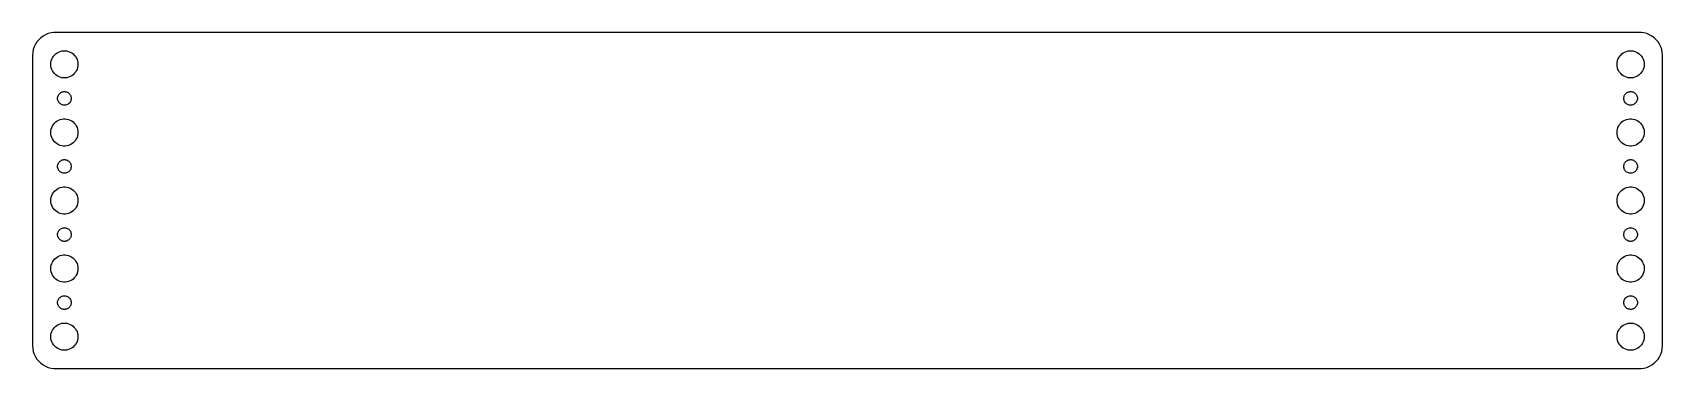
# Model space of a CAD drawing. Header units: metres. Extents: x -180 to 180, y -37 to 37.
import ezdxf

# ---------------------------------------------------------------- set-up
doc = ezdxf.new("R2010")
doc.units = ezdxf.units.M

msp = doc.modelspace()

# ---------------------------------------------------------------- linework, layer by layer
for p, q in [((-177.179, 36.2216), (-177.687, 35.8526)), ((-176.629, 36.5241), (-177.179, 36.2216)), ((-176.045, 36.7553), (-176.629, 36.5241)), ((-175.437, 36.9114), (-176.045, 36.7553)), ((-174.814, 36.9901), (-175.437, 36.9114)), ((174.814, 36.9901), (-174.814, 36.9901)), ((175.437, 36.9114), (174.814, 36.9901)), ((176.045, 36.7553), (175.437, 36.9114)), ((176.629, 36.5241), (176.045, 36.7553)), ((177.179, 36.2216), (176.629, 36.5241)), ((177.687, 35.8526), (177.179, 36.2216)), ((-179.461, 32.6267), (-179.5, 32)), ((-179.343, 33.2434), (-179.461, 32.6267)), ((-179.149, 33.8406), (-179.343, 33.2434)), ((-178.882, 34.4088), (-179.149, 33.8406)), ((-178.545, 34.9389), (-178.882, 34.4088)), ((-178.145, 35.4227), (-178.545, 34.9389)), ((-177.687, 35.8526), (-178.145, 35.4227)), ((-174.687, 32.0536), (-174.412, 32.3115)), ((-174.412, 32.3115), (-174.107, 32.533)), ((-174.107, 32.533), (-173.777, 32.7145)), ((-173.777, 32.7145), (-173.427, 32.8532)), ((-173.427, 32.8532), (-173.062, 32.9469)), ((-173.062, 32.9469), (-172.688, 32.9941)), ((-172.688, 32.9941), (-172.312, 32.9941)), ((-172.312, 32.9941), (-171.938, 32.9469)), ((-171.938, 32.9469), (-171.573, 32.8532)), ((-171.573, 32.8532), (-171.223, 32.7145)), ((-171.223, 32.7145), (-170.893, 32.533)), ((-170.893, 32.533), (-170.588, 32.3115)), ((-170.588, 32.3115), (-170.313, 32.0536)), ((170.313, 32.0536), (170.588, 32.3115)), ((170.588, 32.3115), (170.893, 32.533)), ((170.893, 32.533), (171.223, 32.7145)), ((171.223, 32.7145), (171.573, 32.8532)), ((171.573, 32.8532), (171.938, 32.9469)), ((171.938, 32.9469), (172.312, 32.9941)), ((172.312, 32.9941), (172.688, 32.9941)), ((172.688, 32.9941), (173.062, 32.9469)), ((173.062, 32.9469), (173.427, 32.8532)), ((173.427, 32.8532), (173.777, 32.7145)), ((173.777, 32.7145), (174.107, 32.533)), ((174.107, 32.533), (174.412, 32.3115)), ((174.412, 32.3115), (174.687, 32.0536)), ((178.145, 35.4227), (177.687, 35.8526)), ((178.545, 34.9389), (178.145, 35.4227)), ((178.882, 34.4088), (178.545, 34.9389)), ((179.149, 33.8406), (178.882, 34.4088)), ((179.343, 33.2434), (179.149, 33.8406)), ((179.461, 32.6267), (179.343, 33.2434)), ((179.5, 32), (179.461, 32.6267)), ((-179.5, 32), (-179.5, -32)), ((-175.5, 30), (-175.476, 30.376)), ((-175.476, 29.624), (-175.5, 30)), ((-175.476, 30.376), (-175.406, 30.7461)), ((-175.406, 29.2539), (-175.476, 29.624)), ((-175.406, 30.7461), (-175.289, 31.1044)), ((-175.289, 28.8956), (-175.406, 29.2539)), ((-175.289, 31.1044), (-175.129, 31.4453)), ((-175.129, 28.5547), (-175.289, 28.8956)), ((-175.129, 31.4453), (-174.927, 31.7634)), ((-174.927, 31.7634), (-174.687, 32.0536)), ((-170.313, 32.0536), (-170.073, 31.7634)), ((-170.073, 31.7634), (-169.871, 31.4453)), ((-169.871, 31.4453), (-169.711, 31.1044)), ((-169.711, 28.8956), (-169.871, 28.5547)), ((-169.711, 31.1044), (-169.594, 30.7461)), ((-169.594, 29.2539), (-169.711, 28.8956)), ((-169.594, 30.7461), (-169.524, 30.376)), ((-169.524, 29.624), (-169.594, 29.2539)), ((-169.524, 30.376), (-169.5, 30)), ((-169.5, 30), (-169.524, 29.624)), ((169.5, 30), (169.524, 30.376)), ((169.524, 29.624), (169.5, 30)), ((169.524, 30.376), (169.594, 30.7461)), ((169.594, 29.2539), (169.524, 29.624)), ((169.594, 30.7461), (169.711, 31.1044)), ((169.711, 28.8956), (169.594, 29.2539)), ((169.711, 31.1044), (169.871, 31.4453)), ((169.871, 28.5547), (169.711, 28.8956)), ((169.871, 31.4453), (170.073, 31.7634)), ((170.073, 31.7634), (170.313, 32.0536)), ((174.687, 32.0536), (174.927, 31.7634)), ((174.927, 31.7634), (175.129, 31.4453)), ((175.129, 31.4453), (175.289, 31.1044)), ((175.289, 28.8956), (175.129, 28.5547)), ((175.289, 31.1044), (175.406, 30.7461)), ((175.406, 29.2539), (175.289, 28.8956)), ((175.406, 30.7461), (175.476, 30.376)), ((175.476, 29.624), (175.406, 29.2539)), ((175.476, 30.376), (175.5, 30)), ((175.5, 30), (175.476, 29.624)), ((179.5, -32), (179.5, 32)), ((-174.927, 28.2366), (-175.129, 28.5547)), ((-174.687, 27.9464), (-174.927, 28.2366)), ((-174.412, 27.6884), (-174.687, 27.9464)), ((-174.107, 27.467), (-174.412, 27.6884)), ((-173.777, 27.2855), (-174.107, 27.467)), ((-173.427, 27.1468), (-173.777, 27.2855)), ((-173.062, 27.0531), (-173.427, 27.1468)), ((-172.688, 27.0059), (-173.062, 27.0531)), ((-172.312, 27.0059), (-172.688, 27.0059)), ((-171.938, 27.0531), (-172.312, 27.0059)), ((-171.573, 27.1468), (-171.938, 27.0531)), ((-171.223, 27.2855), (-171.573, 27.1468)), ((-170.893, 27.467), (-171.223, 27.2855)), ((-170.588, 27.6884), (-170.893, 27.467)), ((-170.313, 27.9464), (-170.588, 27.6884)), ((-170.073, 28.2366), (-170.313, 27.9464)), ((-169.871, 28.5547), (-170.073, 28.2366)), ((170.073, 28.2366), (169.871, 28.5547)), ((170.313, 27.9464), (170.073, 28.2366)), ((170.588, 27.6884), (170.313, 27.9464)), ((170.893, 27.467), (170.588, 27.6884)), ((171.223, 27.2855), (170.893, 27.467)), ((171.573, 27.1468), (171.223, 27.2855)), ((171.938, 27.0531), (171.573, 27.1468)), ((172.312, 27.0059), (171.938, 27.0531)), ((172.688, 27.0059), (172.312, 27.0059)), ((173.062, 27.0531), (172.688, 27.0059)), ((173.427, 27.1468), (173.062, 27.0531)), ((173.777, 27.2855), (173.427, 27.1468)), ((174.107, 27.467), (173.777, 27.2855)), ((174.412, 27.6884), (174.107, 27.467)), ((174.687, 27.9464), (174.412, 27.6884)), ((174.927, 28.2366), (174.687, 27.9464)), ((175.129, 28.5547), (174.927, 28.2366)), ((-174, 22.5), (-173.988, 22.688)), ((-173.988, 22.312), (-174, 22.5)), ((-173.988, 22.688), (-173.953, 22.873)), ((-173.953, 22.127), (-173.988, 22.312)), ((-173.953, 22.873), (-173.895, 23.0522)), ((-173.895, 21.9478), (-173.953, 22.127)), ((-173.895, 23.0522), (-173.814, 23.2226)), ((-173.814, 21.7774), (-173.895, 21.9478)), ((-173.814, 23.2226), (-173.714, 23.3817)), ((-173.714, 21.6183), (-173.814, 21.7774)), ((-173.714, 23.3817), (-173.593, 23.5268)), ((-173.593, 21.4732), (-173.714, 21.6183)), ((-173.593, 23.5268), (-173.456, 23.6558)), ((-173.456, 23.6558), (-173.304, 23.7665)), ((-173.304, 23.7665), (-173.139, 23.8572)), ((-173.139, 23.8572), (-172.964, 23.9266)), ((-172.964, 23.9266), (-172.781, 23.9734)), ((-172.781, 23.9734), (-172.594, 23.997)), ((-172.594, 23.997), (-172.406, 23.997)), ((-172.406, 23.997), (-172.219, 23.9734)), ((-172.219, 23.9734), (-172.036, 23.9266)), ((-172.036, 23.9266), (-171.861, 23.8572)), ((-171.861, 23.8572), (-171.696, 23.7665)), ((-171.696, 23.7665), (-171.544, 23.6558)), ((-171.544, 23.6558), (-171.407, 23.5268)), ((-171.407, 23.5268), (-171.286, 23.3817)), ((-171.286, 21.6183), (-171.407, 21.4732)), ((-171.286, 23.3817), (-171.186, 23.2226)), ((-171.186, 21.7774), (-171.286, 21.6183)), ((-171.186, 23.2226), (-171.105, 23.0522)), ((-171.105, 21.9478), (-171.186, 21.7774)), ((-171.105, 23.0522), (-171.047, 22.873)), ((-171.047, 22.127), (-171.105, 21.9478)), ((-171.047, 22.873), (-171.012, 22.688)), ((-171.012, 22.312), (-171.047, 22.127)), ((-171.012, 22.688), (-171, 22.5)), ((-171, 22.5), (-171.012, 22.312)), ((171, 22.5), (171.012, 22.688)), ((171.012, 22.312), (171, 22.5)), ((171.012, 22.688), (171.047, 22.873)), ((171.047, 22.127), (171.012, 22.312)), ((171.047, 22.873), (171.105, 23.0522)), ((171.105, 21.9478), (171.047, 22.127)), ((171.105, 23.0522), (171.186, 23.2226)), ((171.186, 21.7774), (171.105, 21.9478)), ((171.186, 23.2226), (171.286, 23.3817)), ((171.286, 21.6183), (171.186, 21.7774)), ((171.286, 23.3817), (171.407, 23.5268)), ((171.407, 21.4732), (171.286, 21.6183)), ((171.407, 23.5268), (171.544, 23.6558)), ((171.544, 23.6558), (171.696, 23.7665)), ((171.696, 23.7665), (171.861, 23.8572)), ((171.861, 23.8572), (172.036, 23.9266)), ((172.036, 23.9266), (172.219, 23.9734)), ((172.219, 23.9734), (172.406, 23.997)), ((172.406, 23.997), (172.594, 23.997)), ((172.594, 23.997), (172.781, 23.9734)), ((172.781, 23.9734), (172.964, 23.9266)), ((172.964, 23.9266), (173.139, 23.8572)), ((173.139, 23.8572), (173.304, 23.7665)), ((173.304, 23.7665), (173.456, 23.6558)), ((173.456, 23.6558), (173.593, 23.5268)), ((173.593, 23.5268), (173.714, 23.3817)), ((173.714, 21.6183), (173.593, 21.4732)), ((173.714, 23.3817), (173.814, 23.2226)), ((173.814, 21.7774), (173.714, 21.6183)), ((173.814, 23.2226), (173.895, 23.0522)), ((173.895, 21.9478), (173.814, 21.7774)), ((173.895, 23.0522), (173.953, 22.873)), ((173.953, 22.127), (173.895, 21.9478)), ((173.953, 22.873), (173.988, 22.688)), ((173.988, 22.312), (173.953, 22.127)), ((173.988, 22.688), (174, 22.5)), ((174, 22.5), (173.988, 22.312)), ((-173.456, 21.3442), (-173.593, 21.4732)), ((-173.304, 21.2335), (-173.456, 21.3442)), ((-173.139, 21.1427), (-173.304, 21.2335)), ((-172.964, 21.0734), (-173.139, 21.1427)), ((-173.062, 17.9469), (-172.688, 17.9941)), ((-172.781, 21.0266), (-172.964, 21.0734)), ((-172.594, 21.003), (-172.781, 21.0266)), ((-172.688, 17.9941), (-172.312, 17.9941)), ((-172.406, 21.003), (-172.594, 21.003)), ((-172.219, 21.0266), (-172.406, 21.003)), ((-172.312, 17.9941), (-171.938, 17.9469)), ((-172.036, 21.0734), (-172.219, 21.0266)), ((-171.861, 21.1427), (-172.036, 21.0734)), ((-171.696, 21.2335), (-171.861, 21.1427)), ((-171.544, 21.3442), (-171.696, 21.2335)), ((-171.407, 21.4732), (-171.544, 21.3442)), ((171.544, 21.3442), (171.407, 21.4732)), ((171.696, 21.2335), (171.544, 21.3442)), ((171.861, 21.1427), (171.696, 21.2335)), ((172.036, 21.0734), (171.861, 21.1427)), ((171.938, 17.9469), (172.312, 17.9941)), ((172.219, 21.0266), (172.036, 21.0734)), ((172.406, 21.003), (172.219, 21.0266)), ((172.312, 17.9941), (172.688, 17.9941)), ((172.594, 21.003), (172.406, 21.003)), ((172.781, 21.0266), (172.594, 21.003)), ((172.688, 17.9941), (173.062, 17.9469)), ((172.964, 21.0734), (172.781, 21.0266)), ((173.139, 21.1427), (172.964, 21.0734)), ((173.304, 21.2335), (173.139, 21.1427)), ((173.456, 21.3442), (173.304, 21.2335)), ((173.593, 21.4732), (173.456, 21.3442)), ((-175.5, 15), (-175.476, 15.376)), ((-175.476, 14.624), (-175.5, 15)), ((-175.476, 15.376), (-175.406, 15.7461)), ((-175.406, 14.2539), (-175.476, 14.624)), ((-175.406, 15.7461), (-175.289, 16.1044)), ((-175.289, 16.1044), (-175.129, 16.4453)), ((-175.129, 16.4453), (-174.927, 16.7634)), ((-174.927, 16.7634), (-174.687, 17.0536)), ((-174.687, 17.0536), (-174.412, 17.3115)), ((-174.412, 17.3115), (-174.107, 17.533)), ((-174.107, 17.533), (-173.777, 17.7145)), ((-173.777, 17.7145), (-173.427, 17.8532)), ((-173.427, 17.8532), (-173.062, 17.9469)), ((-171.938, 17.9469), (-171.573, 17.8532)), ((-171.573, 17.8532), (-171.223, 17.7145)), ((-171.223, 17.7145), (-170.893, 17.533)), ((-170.893, 17.533), (-170.588, 17.3115)), ((-170.588, 17.3115), (-170.313, 17.0536)), ((-170.313, 17.0536), (-170.073, 16.7634)), ((-170.073, 16.7634), (-169.871, 16.4453)), ((-169.871, 16.4453), (-169.711, 16.1044)), ((-169.711, 16.1044), (-169.594, 15.7461)), ((-169.594, 15.7461), (-169.524, 15.376)), ((-169.524, 14.624), (-169.594, 14.2539)), ((-169.524, 15.376), (-169.5, 15)), ((-169.5, 15), (-169.524, 14.624)), ((169.5, 15), (169.524, 15.376)), ((169.524, 14.624), (169.5, 15)), ((169.524, 15.376), (169.594, 15.7461)), ((169.594, 14.2539), (169.524, 14.624)), ((169.594, 15.7461), (169.711, 16.1044)), ((169.711, 16.1044), (169.871, 16.4453)), ((169.871, 16.4453), (170.073, 16.7634)), ((170.073, 16.7634), (170.313, 17.0536)), ((170.313, 17.0536), (170.588, 17.3115)), ((170.588, 17.3115), (170.893, 17.533)), ((170.893, 17.533), (171.223, 17.7145)), ((171.223, 17.7145), (171.573, 17.8532)), ((171.573, 17.8532), (171.938, 17.9469)), ((173.062, 17.9469), (173.427, 17.8532)), ((173.427, 17.8532), (173.777, 17.7145)), ((173.777, 17.7145), (174.107, 17.533)), ((174.107, 17.533), (174.412, 17.3115)), ((174.412, 17.3115), (174.687, 17.0536)), ((174.687, 17.0536), (174.927, 16.7634)), ((174.927, 16.7634), (175.129, 16.4453)), ((175.129, 16.4453), (175.289, 16.1044)), ((175.289, 16.1044), (175.406, 15.7461)), ((175.406, 15.7461), (175.476, 15.376)), ((175.476, 14.624), (175.406, 14.2539)), ((175.476, 15.376), (175.5, 15)), ((175.5, 15), (175.476, 14.624)), ((-175.289, 13.8956), (-175.406, 14.2539)), ((-175.129, 13.5547), (-175.289, 13.8956)), ((-174.927, 13.2366), (-175.129, 13.5547)), ((-174.687, 12.9464), (-174.927, 13.2366)), ((-174.412, 12.6884), (-174.687, 12.9464)), ((-174.107, 12.467), (-174.412, 12.6884)), ((-173.777, 12.2855), (-174.107, 12.467)), ((-173.427, 12.1468), (-173.777, 12.2855)), ((-173.062, 12.0531), (-173.427, 12.1468)), ((-172.688, 12.0059), (-173.062, 12.0531)), ((-172.312, 12.0059), (-172.688, 12.0059)), ((-171.938, 12.0531), (-172.312, 12.0059)), ((-171.573, 12.1468), (-171.938, 12.0531)), ((-171.223, 12.2855), (-171.573, 12.1468)), ((-170.893, 12.467), (-171.223, 12.2855)), ((-170.588, 12.6884), (-170.893, 12.467)), ((-170.313, 12.9464), (-170.588, 12.6884)), ((-170.073, 13.2366), (-170.313, 12.9464)), ((-169.871, 13.5547), (-170.073, 13.2366)), ((-169.711, 13.8956), (-169.871, 13.5547)), ((-169.594, 14.2539), (-169.711, 13.8956)), ((169.711, 13.8956), (169.594, 14.2539)), ((169.871, 13.5547), (169.711, 13.8956)), ((170.073, 13.2366), (169.871, 13.5547)), ((170.313, 12.9464), (170.073, 13.2366)), ((170.588, 12.6884), (170.313, 12.9464)), ((170.893, 12.467), (170.588, 12.6884)), ((171.223, 12.2855), (170.893, 12.467)), ((171.573, 12.1468), (171.223, 12.2855)), ((171.938, 12.0531), (171.573, 12.1468)), ((172.312, 12.0059), (171.938, 12.0531)), ((172.688, 12.0059), (172.312, 12.0059)), ((173.062, 12.0531), (172.688, 12.0059)), ((173.427, 12.1468), (173.062, 12.0531)), ((173.777, 12.2855), (173.427, 12.1468)), ((174.107, 12.467), (173.777, 12.2855)), ((174.412, 12.6884), (174.107, 12.467)), ((174.687, 12.9464), (174.412, 12.6884)), ((174.927, 13.2366), (174.687, 12.9464)), ((175.129, 13.5547), (174.927, 13.2366)), ((175.289, 13.8956), (175.129, 13.5547)), ((175.406, 14.2539), (175.289, 13.8956)), ((-174, 7.5), (-173.988, 7.68799)), ((-173.988, 7.312), (-174, 7.5)), ((-173.988, 7.68799), (-173.953, 7.87303)), ((-173.953, 7.12695), (-173.988, 7.312)), ((-173.953, 7.87303), (-173.895, 8.05219)), ((-173.895, 8.05219), (-173.814, 8.22263)), ((-173.814, 8.22263), (-173.714, 8.38167)), ((-173.714, 8.38167), (-173.593, 8.52681)), ((-173.593, 8.52681), (-173.456, 8.65576)), ((-173.456, 8.65576), (-173.304, 8.76648)), ((-173.304, 8.76648), (-173.139, 8.85724)), ((-173.139, 8.85724), (-172.964, 8.92657)), ((-172.964, 8.92657), (-172.781, 8.97342)), ((-172.781, 8.97342), (-172.594, 8.99704)), ((-172.594, 8.99704), (-172.406, 8.99704)), ((-172.406, 8.99704), (-172.219, 8.97342)), ((-172.219, 8.97342), (-172.036, 8.92657)), ((-172.036, 8.92657), (-171.861, 8.85724)), ((-171.861, 8.85724), (-171.696, 8.76648)), ((-171.696, 8.76648), (-171.544, 8.65576)), ((-171.544, 8.65576), (-171.407, 8.52681)), ((-171.407, 8.52681), (-171.286, 8.38167)), ((-171.286, 8.38167), (-171.186, 8.22263)), ((-171.186, 8.22263), (-171.105, 8.05219)), ((-171.105, 8.05219), (-171.047, 7.87303)), ((-171.047, 7.87303), (-171.012, 7.68799)), ((-171.012, 7.312), (-171.047, 7.12695)), ((-171.012, 7.68799), (-171, 7.5)), ((-171, 7.5), (-171.012, 7.312)), ((171, 7.5), (171.012, 7.68799)), ((171.012, 7.312), (171, 7.5)), ((171.012, 7.68799), (171.047, 7.87303)), ((171.047, 7.12695), (171.012, 7.312)), ((171.047, 7.87303), (171.105, 8.05219)), ((171.105, 8.05219), (171.186, 8.22263)), ((171.186, 8.22263), (171.286, 8.38167)), ((171.286, 8.38167), (171.407, 8.52681)), ((171.407, 8.52681), (171.544, 8.65576)), ((171.544, 8.65576), (171.696, 8.76648)), ((171.696, 8.76648), (171.861, 8.85724)), ((171.861, 8.85724), (172.036, 8.92657)), ((172.036, 8.92657), (172.219, 8.97342)), ((172.219, 8.97342), (172.406, 8.99704)), ((172.406, 8.99704), (172.594, 8.99704)), ((172.594, 8.99704), (172.781, 8.97342)), ((172.781, 8.97342), (172.964, 8.92657)), ((172.964, 8.92657), (173.139, 8.85724)), ((173.139, 8.85724), (173.304, 8.76648)), ((173.304, 8.76648), (173.456, 8.65576)), ((173.456, 8.65576), (173.593, 8.52681)), ((173.593, 8.52681), (173.714, 8.38167)), ((173.714, 8.38167), (173.814, 8.22263)), ((173.814, 8.22263), (173.895, 8.05219)), ((173.895, 8.05219), (173.953, 7.87303)), ((173.953, 7.87303), (173.988, 7.68799)), ((173.988, 7.312), (173.953, 7.12695)), ((173.988, 7.68799), (174, 7.5)), ((174, 7.5), (173.988, 7.312)), ((-173.895, 6.9478), (-173.953, 7.12695)), ((-173.814, 6.77736), (-173.895, 6.9478)), ((-173.714, 6.61832), (-173.814, 6.77736)), ((-173.593, 6.47318), (-173.714, 6.61832)), ((-173.456, 6.34422), (-173.593, 6.47318)), ((-173.304, 6.23351), (-173.456, 6.34422)), ((-173.139, 6.14275), (-173.304, 6.23351)), ((-172.964, 6.07341), (-173.139, 6.14275)), ((-172.781, 6.02657), (-172.964, 6.07341)), ((-172.594, 6.00294), (-172.781, 6.02657)), ((-172.406, 6.00294), (-172.594, 6.00294)), ((-172.219, 6.02657), (-172.406, 6.00294)), ((-172.036, 6.07341), (-172.219, 6.02657)), ((-171.861, 6.14275), (-172.036, 6.07341)), ((-171.696, 6.23351), (-171.861, 6.14275)), ((-171.544, 6.34422), (-171.696, 6.23351)), ((-171.407, 6.47318), (-171.544, 6.34422)), ((-171.286, 6.61832), (-171.407, 6.47318)), ((-171.186, 6.77736), (-171.286, 6.61832)), ((-171.105, 6.9478), (-171.186, 6.77736)), ((-171.047, 7.12695), (-171.105, 6.9478)), ((171.105, 6.9478), (171.047, 7.12695)), ((171.186, 6.77736), (171.105, 6.9478)), ((171.286, 6.61832), (171.186, 6.77736)), ((171.407, 6.47318), (171.286, 6.61832)), ((171.544, 6.34422), (171.407, 6.47318)), ((171.696, 6.23351), (171.544, 6.34422)), ((171.861, 6.14275), (171.696, 6.23351)), ((172.036, 6.07341), (171.861, 6.14275)), ((172.219, 6.02657), (172.036, 6.07341)), ((172.406, 6.00294), (172.219, 6.02657)), ((172.594, 6.00294), (172.406, 6.00294)), ((172.781, 6.02657), (172.594, 6.00294)), ((172.964, 6.07341), (172.781, 6.02657)), ((173.139, 6.14275), (172.964, 6.07341)), ((173.304, 6.23351), (173.139, 6.14275)), ((173.456, 6.34422), (173.304, 6.23351)), ((173.593, 6.47318), (173.456, 6.34422)), ((173.714, 6.61832), (173.593, 6.47318)), ((173.814, 6.77736), (173.714, 6.61832)), ((173.895, 6.9478), (173.814, 6.77736)), ((173.953, 7.12695), (173.895, 6.9478)), ((-175.5, 0), (-175.476, 0.37599)), ((-175.476, -0.37599), (-175.5, 0)), ((-175.476, 0.37599), (-175.406, 0.74606)), ((-175.406, 0.74606), (-175.289, 1.10437)), ((-175.289, 1.10437), (-175.129, 1.44525)), ((-175.129, 1.44525), (-174.927, 1.76335)), ((-174.927, 1.76335), (-174.687, 2.05363)), ((-174.687, 2.05363), (-174.412, 2.31154)), ((-174.412, 2.31154), (-174.107, 2.53297)), ((-174.107, 2.53297), (-173.777, 2.71448)), ((-173.777, 2.71448), (-173.427, 2.85316)), ((-173.427, 2.85316), (-173.062, 2.94685)), ((-173.062, 2.94685), (-172.688, 2.99408)), ((-172.688, 2.99408), (-172.312, 2.99408)), ((-172.312, 2.99408), (-171.938, 2.94685)), ((-171.938, 2.94685), (-171.573, 2.85316)), ((-171.573, 2.85316), (-171.223, 2.71448)), ((-171.223, 2.71448), (-170.893, 2.53297)), ((-170.893, 2.53297), (-170.588, 2.31154)), ((-170.588, 2.31154), (-170.313, 2.05363)), ((-170.313, 2.05363), (-170.073, 1.76335)), ((-170.073, 1.76335), (-169.871, 1.44525)), ((-169.871, 1.44525), (-169.711, 1.10437)), ((-169.711, 1.10437), (-169.594, 0.74606)), ((-169.594, 0.74606), (-169.524, 0.37599)), ((-169.524, 0.37599), (-169.5, 0)), ((-169.5, 0), (-169.524, -0.37599)), ((169.5, 0), (169.524, 0.37599)), ((169.524, -0.37599), (169.5, 0)), ((169.524, 0.37599), (169.594, 0.74606)), ((169.594, 0.74606), (169.711, 1.10437)), ((169.711, 1.10437), (169.871, 1.44525)), ((169.871, 1.44525), (170.073, 1.76335)), ((170.073, 1.76335), (170.313, 2.05363)), ((170.313, 2.05363), (170.588, 2.31154)), ((170.588, 2.31154), (170.893, 2.53297)), ((170.893, 2.53297), (171.223, 2.71448)), ((171.223, 2.71448), (171.573, 2.85316)), ((171.573, 2.85316), (171.938, 2.94685)), ((171.938, 2.94685), (172.312, 2.99408)), ((172.312, 2.99408), (172.688, 2.99408)), ((172.688, 2.99408), (173.062, 2.94685)), ((173.062, 2.94685), (173.427, 2.85316)), ((173.427, 2.85316), (173.777, 2.71448)), ((173.777, 2.71448), (174.107, 2.53297)), ((174.107, 2.53297), (174.412, 2.31154)), ((174.412, 2.31154), (174.687, 2.05363)), ((174.687, 2.05363), (174.927, 1.76335)), ((174.927, 1.76335), (175.129, 1.44525)), ((175.129, 1.44525), (175.289, 1.10437)), ((175.289, 1.10437), (175.406, 0.74606)), ((175.406, 0.74606), (175.476, 0.37599)), ((175.476, 0.37599), (175.5, 0)), ((175.5, 0), (175.476, -0.37599)), ((-175.406, -0.74606), (-175.476, -0.37599)), ((-175.289, -1.10437), (-175.406, -0.74606)), ((-175.129, -1.44525), (-175.289, -1.10437)), ((-174.927, -1.76335), (-175.129, -1.44525)), ((-174.687, -2.05363), (-174.927, -1.76335)), ((-174.412, -2.31154), (-174.687, -2.05363)), ((-174.107, -2.53297), (-174.412, -2.31154)), ((-173.777, -2.71448), (-174.107, -2.53297)), ((-173.427, -2.85316), (-173.777, -2.71448)), ((-173.062, -2.94685), (-173.427, -2.85316)), ((-172.688, -2.99408), (-173.062, -2.94685)), ((-172.312, -2.99408), (-172.688, -2.99408)), ((-171.938, -2.94685), (-172.312, -2.99408)), ((-171.573, -2.85316), (-171.938, -2.94685)), ((-171.223, -2.71448), (-171.573, -2.85316)), ((-170.893, -2.53297), (-171.223, -2.71448)), ((-170.588, -2.31154), (-170.893, -2.53297)), ((-170.313, -2.05363), (-170.588, -2.31154)), ((-170.073, -1.76335), (-170.313, -2.05363)), ((-169.871, -1.44525), (-170.073, -1.76335)), ((-169.711, -1.10437), (-169.871, -1.44525)), ((-169.594, -0.74606), (-169.711, -1.10437)), ((-169.524, -0.37599), (-169.594, -0.74606)), ((169.594, -0.74606), (169.524, -0.37599)), ((169.711, -1.10437), (169.594, -0.74606)), ((169.871, -1.44525), (169.711, -1.10437)), ((170.073, -1.76335), (169.871, -1.44525)), ((170.313, -2.05363), (170.073, -1.76335)), ((170.588, -2.31154), (170.313, -2.05363)), ((170.893, -2.53297), (170.588, -2.31154)), ((171.223, -2.71448), (170.893, -2.53297)), ((171.573, -2.85316), (171.223, -2.71448)), ((171.938, -2.94685), (171.573, -2.85316)), ((172.312, -2.99408), (171.938, -2.94685)), ((172.688, -2.99408), (172.312, -2.99408)), ((173.062, -2.94685), (172.688, -2.99408)), ((173.427, -2.85316), (173.062, -2.94685)), ((173.777, -2.71448), (173.427, -2.85316)), ((174.107, -2.53297), (173.777, -2.71448)), ((174.412, -2.31154), (174.107, -2.53297)), ((174.687, -2.05363), (174.412, -2.31154)), ((174.927, -1.76335), (174.687, -2.05363)), ((175.129, -1.44525), (174.927, -1.76335)), ((175.289, -1.10437), (175.129, -1.44525)), ((175.406, -0.74606), (175.289, -1.10437)), ((175.476, -0.37599), (175.406, -0.74606)), ((-173.988, -7.312), (-173.953, -7.12695)), ((-173.953, -7.12695), (-173.895, -6.9478)), ((-173.895, -6.9478), (-173.814, -6.77736)), ((-173.814, -6.77736), (-173.714, -6.61832)), ((-173.714, -6.61832), (-173.593, -6.47318)), ((-173.593, -6.47318), (-173.456, -6.34422)), ((-173.456, -6.34422), (-173.304, -6.23351)), ((-173.304, -6.23351), (-173.139, -6.14275)), ((-173.139, -6.14275), (-172.964, -6.07341)), ((-172.964, -6.07341), (-172.781, -6.02657)), ((-172.781, -6.02657), (-172.594, -6.00294)), ((-172.594, -6.00294), (-172.406, -6.00294)), ((-172.406, -6.00294), (-172.219, -6.02657)), ((-172.219, -6.02657), (-172.036, -6.07341)), ((-172.036, -6.07341), (-171.861, -6.14275)), ((-171.861, -6.14275), (-171.696, -6.23351)), ((-171.696, -6.23351), (-171.544, -6.34422)), ((-171.544, -6.34422), (-171.407, -6.47318)), ((-171.407, -6.47318), (-171.286, -6.61832)), ((-171.286, -6.61832), (-171.186, -6.77736)), ((-171.186, -6.77736), (-171.105, -6.9478)), ((-171.105, -6.9478), (-171.047, -7.12695)), ((-171.047, -7.12695), (-171.012, -7.312)), ((171.012, -7.312), (171.047, -7.12695)), ((171.047, -7.12695), (171.105, -6.9478)), ((171.105, -6.9478), (171.186, -6.77736)), ((171.186, -6.77736), (171.286, -6.61832)), ((171.286, -6.61832), (171.407, -6.47318)), ((171.407, -6.47318), (171.544, -6.34422)), ((171.544, -6.34422), (171.696, -6.23351)), ((171.696, -6.23351), (171.861, -6.14275)), ((171.861, -6.14275), (172.036, -6.07341)), ((172.036, -6.07341), (172.219, -6.02657)), ((172.219, -6.02657), (172.406, -6.00294)), ((172.406, -6.00294), (172.594, -6.00294)), ((172.594, -6.00294), (172.781, -6.02657)), ((172.781, -6.02657), (172.964, -6.07341)), ((172.964, -6.07341), (173.139, -6.14275)), ((173.139, -6.14275), (173.304, -6.23351)), ((173.304, -6.23351), (173.456, -6.34422)), ((173.456, -6.34422), (173.593, -6.47318)), ((173.593, -6.47318), (173.714, -6.61832)), ((173.714, -6.61832), (173.814, -6.77736)), ((173.814, -6.77736), (173.895, -6.9478)), ((173.895, -6.9478), (173.953, -7.12695)), ((173.953, -7.12695), (173.988, -7.312)), ((-174, -7.5), (-173.988, -7.312)), ((-173.988, -7.68799), (-174, -7.5)), ((-173.953, -7.87303), (-173.988, -7.68799)), ((-173.895, -8.05219), (-173.953, -7.87303)), ((-173.814, -8.22263), (-173.895, -8.05219)), ((-173.714, -8.38167), (-173.814, -8.22263)), ((-173.593, -8.52681), (-173.714, -8.38167)), ((-173.456, -8.65576), (-173.593, -8.52681)), ((-173.304, -8.76648), (-173.456, -8.65576)), ((-173.139, -8.85724), (-173.304, -8.76648)), ((-172.964, -8.92657), (-173.139, -8.85724)), ((-172.781, -8.97342), (-172.964, -8.92657)), ((-172.594, -8.99704), (-172.781, -8.97342)), ((-172.406, -8.99704), (-172.594, -8.99704)), ((-172.219, -8.97342), (-172.406, -8.99704)), ((-172.036, -8.92657), (-172.219, -8.97342)), ((-171.861, -8.85724), (-172.036, -8.92657)), ((-171.696, -8.76648), (-171.861, -8.85724)), ((-171.544, -8.65576), (-171.696, -8.76648)), ((-171.407, -8.52681), (-171.544, -8.65576)), ((-171.286, -8.38167), (-171.407, -8.52681)), ((-171.186, -8.22263), (-171.286, -8.38167)), ((-171.105, -8.05219), (-171.186, -8.22263)), ((-171.047, -7.87303), (-171.105, -8.05219)), ((-171.012, -7.68799), (-171.047, -7.87303)), ((-171.012, -7.312), (-171, -7.5)), ((-171, -7.5), (-171.012, -7.68799)), ((171, -7.5), (171.012, -7.312)), ((171.012, -7.68799), (171, -7.5)), ((171.047, -7.87303), (171.012, -7.68799)), ((171.105, -8.05219), (171.047, -7.87303)), ((171.186, -8.22263), (171.105, -8.05219)), ((171.286, -8.38167), (171.186, -8.22263)), ((171.407, -8.52681), (171.286, -8.38167)), ((171.544, -8.65576), (171.407, -8.52681)), ((171.696, -8.76648), (171.544, -8.65576)), ((171.861, -8.85724), (171.696, -8.76648)), ((172.036, -8.92657), (171.861, -8.85724)), ((172.219, -8.97342), (172.036, -8.92657)), ((172.406, -8.99704), (172.219, -8.97342)), ((172.594, -8.99704), (172.406, -8.99704)), ((172.781, -8.97342), (172.594, -8.99704)), ((172.964, -8.92657), (172.781, -8.97342)), ((173.139, -8.85724), (172.964, -8.92657)), ((173.304, -8.76648), (173.139, -8.85724)), ((173.456, -8.65576), (173.304, -8.76648)), ((173.593, -8.52681), (173.456, -8.65576)), ((173.714, -8.38167), (173.593, -8.52681)), ((173.814, -8.22263), (173.714, -8.38167)), ((173.895, -8.05219), (173.814, -8.22263)), ((173.953, -7.87303), (173.895, -8.05219)), ((173.988, -7.68799), (173.953, -7.87303)), ((173.988, -7.312), (174, -7.5)), ((174, -7.5), (173.988, -7.68799)), ((-175.476, -14.624), (-175.406, -14.2539)), ((-175.406, -14.2539), (-175.289, -13.8956)), ((-175.289, -13.8956), (-175.129, -13.5547)), ((-175.129, -13.5547), (-174.927, -13.2366)), ((-174.927, -13.2366), (-174.687, -12.9464)), ((-174.687, -12.9464), (-174.412, -12.6884)), ((-174.412, -12.6884), (-174.107, -12.467)), ((-174.107, -12.467), (-173.777, -12.2855)), ((-173.777, -12.2855), (-173.427, -12.1468)), ((-173.427, -12.1468), (-173.062, -12.0531)), ((-173.062, -12.0531), (-172.688, -12.0059)), ((-172.688, -12.0059), (-172.312, -12.0059)), ((-172.312, -12.0059), (-171.938, -12.0531)), ((-171.938, -12.0531), (-171.573, -12.1468)), ((-171.573, -12.1468), (-171.223, -12.2855)), ((-171.223, -12.2855), (-170.893, -12.467)), ((-170.893, -12.467), (-170.588, -12.6884)), ((-170.588, -12.6884), (-170.313, -12.9464)), ((-170.313, -12.9464), (-170.073, -13.2366)), ((-170.073, -13.2366), (-169.871, -13.5547)), ((-169.871, -13.5547), (-169.711, -13.8956)), ((-169.711, -13.8956), (-169.594, -14.2539)), ((-169.594, -14.2539), (-169.524, -14.624)), ((169.524, -14.624), (169.594, -14.2539)), ((169.594, -14.2539), (169.711, -13.8956)), ((169.711, -13.8956), (169.871, -13.5547)), ((169.871, -13.5547), (170.073, -13.2366)), ((170.073, -13.2366), (170.313, -12.9464)), ((170.313, -12.9464), (170.588, -12.6884)), ((170.588, -12.6884), (170.893, -12.467)), ((170.893, -12.467), (171.223, -12.2855)), ((171.223, -12.2855), (171.573, -12.1468)), ((171.573, -12.1468), (171.938, -12.0531)), ((171.938, -12.0531), (172.312, -12.0059)), ((172.312, -12.0059), (172.688, -12.0059)), ((172.688, -12.0059), (173.062, -12.0531)), ((173.062, -12.0531), (173.427, -12.1468)), ((173.427, -12.1468), (173.777, -12.2855)), ((173.777, -12.2855), (174.107, -12.467)), ((174.107, -12.467), (174.412, -12.6884)), ((174.412, -12.6884), (174.687, -12.9464)), ((174.687, -12.9464), (174.927, -13.2366)), ((174.927, -13.2366), (175.129, -13.5547)), ((175.129, -13.5547), (175.289, -13.8956)), ((175.289, -13.8956), (175.406, -14.2539)), ((175.406, -14.2539), (175.476, -14.624)), ((-175.5, -15), (-175.476, -14.624)), ((-175.476, -15.376), (-175.5, -15)), ((-175.406, -15.7461), (-175.476, -15.376)), ((-175.289, -16.1044), (-175.406, -15.7461)), ((-175.129, -16.4453), (-175.289, -16.1044)), ((-174.927, -16.7634), (-175.129, -16.4453)), ((-174.687, -17.0536), (-174.927, -16.7634)), ((-174.412, -17.3115), (-174.687, -17.0536)), ((-174.107, -17.533), (-174.412, -17.3115)), ((-173.777, -17.7145), (-174.107, -17.533)), ((-173.427, -17.8532), (-173.777, -17.7145)), ((-173.062, -17.9469), (-173.427, -17.8532)), ((-172.688, -17.9941), (-173.062, -17.9469)), ((-171.938, -17.9469), (-172.312, -17.9941)), ((-171.573, -17.8532), (-171.938, -17.9469)), ((-171.223, -17.7145), (-171.573, -17.8532)), ((-170.893, -17.533), (-171.223, -17.7145)), ((-170.588, -17.3115), (-170.893, -17.533)), ((-170.313, -17.0536), (-170.588, -17.3115)), ((-170.073, -16.7634), (-170.313, -17.0536)), ((-169.871, -16.4453), (-170.073, -16.7634)), ((-169.711, -16.1044), (-169.871, -16.4453)), ((-169.594, -15.7461), (-169.711, -16.1044)), ((-169.524, -15.376), (-169.594, -15.7461)), ((-169.524, -14.624), (-169.5, -15)), ((-169.5, -15), (-169.524, -15.376)), ((169.5, -15), (169.524, -14.624)), ((169.524, -15.376), (169.5, -15)), ((169.594, -15.7461), (169.524, -15.376)), ((169.711, -16.1044), (169.594, -15.7461)), ((169.871, -16.4453), (169.711, -16.1044)), ((170.073, -16.7634), (169.871, -16.4453)), ((170.313, -17.0536), (170.073, -16.7634)), ((170.588, -17.3115), (170.313, -17.0536)), ((170.893, -17.533), (170.588, -17.3115)), ((171.223, -17.7145), (170.893, -17.533)), ((171.573, -17.8532), (171.223, -17.7145)), ((171.938, -17.9469), (171.573, -17.8532)), ((172.312, -17.9941), (171.938, -17.9469)), ((173.062, -17.9469), (172.688, -17.9941)), ((173.427, -17.8532), (173.062, -17.9469)), ((173.777, -17.7145), (173.427, -17.8532)), ((174.107, -17.533), (173.777, -17.7145)), ((174.412, -17.3115), (174.107, -17.533)), ((174.687, -17.0536), (174.412, -17.3115)), ((174.927, -16.7634), (174.687, -17.0536)), ((175.129, -16.4453), (174.927, -16.7634)), ((175.289, -16.1044), (175.129, -16.4453)), ((175.406, -15.7461), (175.289, -16.1044)), ((175.476, -15.376), (175.406, -15.7461)), ((175.476, -14.624), (175.5, -15)), ((175.5, -15), (175.476, -15.376)), ((-173.714, -21.6183), (-173.593, -21.4732)), ((-173.593, -21.4732), (-173.456, -21.3442)), ((-173.456, -21.3442), (-173.304, -21.2335)), ((-173.304, -21.2335), (-173.139, -21.1427)), ((-173.139, -21.1427), (-172.964, -21.0734)), ((-172.964, -21.0734), (-172.781, -21.0266)), ((-172.781, -21.0266), (-172.594, -21.003)), ((-172.312, -17.9941), (-172.688, -17.9941)), ((-172.594, -21.003), (-172.406, -21.003)), ((-172.406, -21.003), (-172.219, -21.0266)), ((-172.219, -21.0266), (-172.036, -21.0734)), ((-172.036, -21.0734), (-171.861, -21.1427)), ((-171.861, -21.1427), (-171.696, -21.2335)), ((-171.696, -21.2335), (-171.544, -21.3442)), ((-171.544, -21.3442), (-171.407, -21.4732)), ((-171.407, -21.4732), (-171.286, -21.6183)), ((171.286, -21.6183), (171.407, -21.4732)), ((171.407, -21.4732), (171.544, -21.3442)), ((171.544, -21.3442), (171.696, -21.2335)), ((171.696, -21.2335), (171.861, -21.1427)), ((171.861, -21.1427), (172.036, -21.0734)), ((172.036, -21.0734), (172.219, -21.0266)), ((172.219, -21.0266), (172.406, -21.003)), ((172.688, -17.9941), (172.312, -17.9941)), ((172.406, -21.003), (172.594, -21.003)), ((172.594, -21.003), (172.781, -21.0266)), ((172.781, -21.0266), (172.964, -21.0734)), ((172.964, -21.0734), (173.139, -21.1427)), ((173.139, -21.1427), (173.304, -21.2335)), ((173.304, -21.2335), (173.456, -21.3442)), ((173.456, -21.3442), (173.593, -21.4732)), ((173.593, -21.4732), (173.714, -21.6183)), ((-174, -22.5), (-173.988, -22.312)), ((-173.988, -22.688), (-174, -22.5)), ((-173.988, -22.312), (-173.953, -22.127)), ((-173.953, -22.873), (-173.988, -22.688)), ((-173.953, -22.127), (-173.895, -21.9478)), ((-173.895, -23.0522), (-173.953, -22.873)), ((-173.895, -21.9478), (-173.814, -21.7774)), ((-173.814, -23.2226), (-173.895, -23.0522)), ((-173.814, -21.7774), (-173.714, -21.6183)), ((-173.714, -23.3817), (-173.814, -23.2226)), ((-173.593, -23.5268), (-173.714, -23.3817)), ((-173.456, -23.6558), (-173.593, -23.5268)), ((-173.304, -23.7665), (-173.456, -23.6558)), ((-173.139, -23.8572), (-173.304, -23.7665)), ((-172.964, -23.9266), (-173.139, -23.8572)), ((-172.781, -23.9734), (-172.964, -23.9266)), ((-172.594, -23.997), (-172.781, -23.9734)), ((-172.406, -23.997), (-172.594, -23.997)), ((-172.219, -23.9734), (-172.406, -23.997)), ((-172.036, -23.9266), (-172.219, -23.9734)), ((-171.861, -23.8572), (-172.036, -23.9266)), ((-171.696, -23.7665), (-171.861, -23.8572)), ((-171.544, -23.6558), (-171.696, -23.7665)), ((-171.407, -23.5268), (-171.544, -23.6558)), ((-171.286, -23.3817), (-171.407, -23.5268)), ((-171.286, -21.6183), (-171.186, -21.7774)), ((-171.186, -23.2226), (-171.286, -23.3817)), ((-171.186, -21.7774), (-171.105, -21.9478)), ((-171.105, -23.0522), (-171.186, -23.2226)), ((-171.105, -21.9478), (-171.047, -22.127)), ((-171.047, -22.873), (-171.105, -23.0522)), ((-171.047, -22.127), (-171.012, -22.312)), ((-171.012, -22.688), (-171.047, -22.873)), ((-171.012, -22.312), (-171, -22.5)), ((-171, -22.5), (-171.012, -22.688)), ((171, -22.5), (171.012, -22.312)), ((171.012, -22.688), (171, -22.5)), ((171.012, -22.312), (171.047, -22.127)), ((171.047, -22.873), (171.012, -22.688)), ((171.047, -22.127), (171.105, -21.9478)), ((171.105, -23.0522), (171.047, -22.873)), ((171.105, -21.9478), (171.186, -21.7774)), ((171.186, -23.2226), (171.105, -23.0522)), ((171.186, -21.7774), (171.286, -21.6183)), ((171.286, -23.3817), (171.186, -23.2226)), ((171.407, -23.5268), (171.286, -23.3817)), ((171.544, -23.6558), (171.407, -23.5268)), ((171.696, -23.7665), (171.544, -23.6558)), ((171.861, -23.8572), (171.696, -23.7665)), ((172.036, -23.9266), (171.861, -23.8572)), ((172.219, -23.9734), (172.036, -23.9266)), ((172.406, -23.997), (172.219, -23.9734)), ((172.594, -23.997), (172.406, -23.997)), ((172.781, -23.9734), (172.594, -23.997)), ((172.964, -23.9266), (172.781, -23.9734)), ((173.139, -23.8572), (172.964, -23.9266)), ((173.304, -23.7665), (173.139, -23.8572)), ((173.456, -23.6558), (173.304, -23.7665)), ((173.593, -23.5268), (173.456, -23.6558)), ((173.714, -23.3817), (173.593, -23.5268)), ((173.714, -21.6183), (173.814, -21.7774)), ((173.814, -23.2226), (173.714, -23.3817)), ((173.814, -21.7774), (173.895, -21.9478)), ((173.895, -23.0522), (173.814, -23.2226)), ((173.895, -21.9478), (173.953, -22.127)), ((173.953, -22.873), (173.895, -23.0522)), ((173.953, -22.127), (173.988, -22.312)), ((173.988, -22.688), (173.953, -22.873)), ((173.988, -22.312), (174, -22.5)), ((174, -22.5), (173.988, -22.688)), ((-175.289, -28.8956), (-175.129, -28.5547)), ((-175.129, -28.5547), (-174.927, -28.2366)), ((-174.927, -28.2366), (-174.687, -27.9464)), ((-174.687, -27.9464), (-174.412, -27.6884)), ((-174.412, -27.6884), (-174.107, -27.467)), ((-174.107, -27.467), (-173.777, -27.2855)), ((-173.777, -27.2855), (-173.427, -27.1468)), ((-173.427, -27.1468), (-173.062, -27.0531)), ((-173.062, -27.0531), (-172.688, -27.0059)), ((-172.688, -27.0059), (-172.312, -27.0059)), ((-172.312, -27.0059), (-171.938, -27.0531)), ((-171.938, -27.0531), (-171.573, -27.1468)), ((-171.573, -27.1468), (-171.223, -27.2855)), ((-171.223, -27.2855), (-170.893, -27.467)), ((-170.893, -27.467), (-170.588, -27.6884)), ((-170.588, -27.6884), (-170.313, -27.9464)), ((-170.313, -27.9464), (-170.073, -28.2366)), ((-170.073, -28.2366), (-169.871, -28.5547)), ((-169.871, -28.5547), (-169.711, -28.8956)), ((169.711, -28.8956), (169.871, -28.5547)), ((169.871, -28.5547), (170.073, -28.2366)), ((170.073, -28.2366), (170.313, -27.9464)), ((170.313, -27.9464), (170.588, -27.6884)), ((170.588, -27.6884), (170.893, -27.467)), ((170.893, -27.467), (171.223, -27.2855)), ((171.223, -27.2855), (171.573, -27.1468)), ((171.573, -27.1468), (171.938, -27.0531)), ((171.938, -27.0531), (172.312, -27.0059)), ((172.312, -27.0059), (172.688, -27.0059)), ((172.688, -27.0059), (173.062, -27.0531)), ((173.062, -27.0531), (173.427, -27.1468)), ((173.427, -27.1468), (173.777, -27.2855)), ((173.777, -27.2855), (174.107, -27.467)), ((174.107, -27.467), (174.412, -27.6884)), ((174.412, -27.6884), (174.687, -27.9464)), ((174.687, -27.9464), (174.927, -28.2366)), ((174.927, -28.2366), (175.129, -28.5547)), ((175.129, -28.5547), (175.289, -28.8956)), ((-179.5, -32), (-179.461, -32.6267)), ((-175.5, -30), (-175.476, -29.624)), ((-175.476, -30.376), (-175.5, -30)), ((-175.476, -29.624), (-175.406, -29.2539)), ((-175.406, -30.7461), (-175.476, -30.376)), ((-175.406, -29.2539), (-175.289, -28.8956)), ((-175.289, -31.1044), (-175.406, -30.7461)), ((-175.129, -31.4453), (-175.289, -31.1044)), ((-174.927, -31.7634), (-175.129, -31.4453)), ((-174.687, -32.0536), (-174.927, -31.7634)), ((-174.412, -32.3115), (-174.687, -32.0536)), ((-170.313, -32.0536), (-170.588, -32.3115)), ((-170.073, -31.7634), (-170.313, -32.0536)), ((-169.871, -31.4453), (-170.073, -31.7634)), ((-169.711, -31.1044), (-169.871, -31.4453)), ((-169.711, -28.8956), (-169.594, -29.2539)), ((-169.594, -30.7461), (-169.711, -31.1044)), ((-169.594, -29.2539), (-169.524, -29.624)), ((-169.524, -30.376), (-169.594, -30.7461)), ((-169.524, -29.624), (-169.5, -30)), ((-169.5, -30), (-169.524, -30.376)), ((169.5, -30), (169.524, -29.624)), ((169.524, -30.376), (169.5, -30)), ((169.524, -29.624), (169.594, -29.2539)), ((169.594, -30.7461), (169.524, -30.376)), ((169.594, -29.2539), (169.711, -28.8956)), ((169.711, -31.1044), (169.594, -30.7461)), ((169.871, -31.4453), (169.711, -31.1044)), ((170.073, -31.7634), (169.871, -31.4453)), ((170.313, -32.0536), (170.073, -31.7634)), ((170.588, -32.3115), (170.313, -32.0536)), ((174.687, -32.0536), (174.412, -32.3115)), ((174.927, -31.7634), (174.687, -32.0536)), ((175.129, -31.4453), (174.927, -31.7634)), ((175.289, -31.1044), (175.129, -31.4453)), ((175.289, -28.8956), (175.406, -29.2539)), ((175.406, -30.7461), (175.289, -31.1044)), ((175.406, -29.2539), (175.476, -29.624)), ((175.476, -30.376), (175.406, -30.7461)), ((175.476, -29.624), (175.5, -30)), ((175.5, -30), (175.476, -30.376)), ((179.461, -32.6267), (179.5, -32)), ((-179.461, -32.6267), (-179.343, -33.2434)), ((-179.343, -33.2434), (-179.149, -33.8406)), ((-179.149, -33.8406), (-178.882, -34.4088)), ((-178.882, -34.4088), (-178.545, -34.9389)), ((-178.545, -34.9389), (-178.145, -35.4227)), ((-178.145, -35.4227), (-177.687, -35.8526)), ((-177.687, -35.8526), (-177.179, -36.2216)), ((-174.107, -32.533), (-174.412, -32.3115)), ((-173.777, -32.7145), (-174.107, -32.533)), ((-173.427, -32.8532), (-173.777, -32.7145)), ((-173.062, -32.9469), (-173.427, -32.8532)), ((-172.688, -32.9941), (-173.062, -32.9469)), ((-172.312, -32.9941), (-172.688, -32.9941)), ((-171.938, -32.9469), (-172.312, -32.9941)), ((-171.573, -32.8532), (-171.938, -32.9469)), ((-171.223, -32.7145), (-171.573, -32.8532)), ((-170.893, -32.533), (-171.223, -32.7145)), ((-170.588, -32.3115), (-170.893, -32.533)), ((170.893, -32.533), (170.588, -32.3115)), ((171.223, -32.7145), (170.893, -32.533)), ((171.573, -32.8532), (171.223, -32.7145)), ((171.938, -32.9469), (171.573, -32.8532)), ((172.312, -32.9941), (171.938, -32.9469)), ((172.688, -32.9941), (172.312, -32.9941)), ((173.062, -32.9469), (172.688, -32.9941)), ((173.427, -32.8532), (173.062, -32.9469)), ((173.777, -32.7145), (173.427, -32.8532)), ((174.107, -32.533), (173.777, -32.7145)), ((174.412, -32.3115), (174.107, -32.533)), ((177.179, -36.2216), (177.687, -35.8526)), ((177.687, -35.8526), (178.145, -35.4227)), ((178.145, -35.4227), (178.545, -34.9389)), ((178.545, -34.9389), (178.882, -34.4088)), ((178.882, -34.4088), (179.149, -33.8406)), ((179.149, -33.8406), (179.343, -33.2434)), ((179.343, -33.2434), (179.461, -32.6267)), ((-177.179, -36.2216), (-176.629, -36.5241)), ((-176.629, -36.5241), (-176.045, -36.7553)), ((-176.045, -36.7553), (-175.437, -36.9114)), ((-175.437, -36.9114), (-174.814, -36.9901)), ((-174.814, -36.9901), (174.814, -36.9901)), ((174.814, -36.9901), (175.437, -36.9114)), ((175.437, -36.9114), (176.045, -36.7553)), ((176.045, -36.7553), (176.629, -36.5241)), ((176.629, -36.5241), (177.179, -36.2216))]:
    msp.add_line(p, q)

doc.saveas('drawing.dxf')
